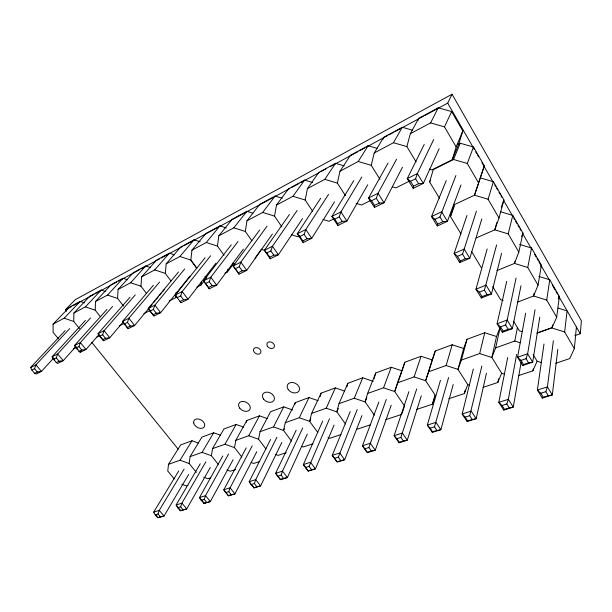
<?xml version="1.0" encoding="UTF-8"?>
<svg xmlns="http://www.w3.org/2000/svg" width="612" height="612" viewBox="0 0 612 612"><rect width="100%" height="100%" fill="white"/><g stroke="black" fill="none" stroke-linecap="round" stroke-linejoin="round"><path stroke-width="0.92" d="M79.522 328.621L73.746 321.484L73.868 313.03L89.803 296.239L101.194 290.073L105.532 291.526M100.467 316.794L95.22 310.2L95.51 301.487L111.139 284.695L122.997 278.276L127.441 279.753M402.474 167.252L384.015 202.74L374.46 207.445L374.536 205.456L371.553 200.744L368.508 198.066L388.069 163.014M123.471 305.962L117.603 298.449L118.07 289.453L133.347 272.677L145.702 265.99L150.72 267.635M391.198 405.243L375.233 450.202L367.391 452.643L362.457 445.75L378.843 402.053M146.559 293.523L140.944 286.187L141.609 276.907L156.488 260.154L169.371 253.184L174.519 254.852M574.859 335.613L580.275 333.739L581.4 320.826L452.046 94.233L75.2 299.712L65.43 309.802L66.624 311.286M170.962 280.931L165.309 273.396L166.181 263.803L180.624 247.095L194.065 239.828L200.231 241.801M555.757 363.23L569.711 358.594L574.354 348.649L576.382 327.114M169.073 301.02L175.667 297.723L176.233 292.176M226.256 227.916L219.922 225.912L205.884 233.509L191.939 250.155L190.829 260.069L196.789 268.194M198.25 443.004L192.015 440.762L180.67 444.947L168.522 464.317L167.764 471.041L174.313 478.989M574.354 348.649L564.662 331.995L567.049 310.873L558.106 308.088M557.8 349.444L552.307 394.947L542.278 398.075L537.374 390.058L543.999 344.051M196.911 287.12L200.965 285.093L201.386 281.619M553.378 340.815L547.411 386.861L545.858 391.665L548.314 395.712L552.307 394.947L547.411 386.861L537.374 390.058L540.832 393.256L543.288 397.28L548.314 395.712M537.275 332.913L552.139 327.619L556.691 317.23L559.376 296.476L549.767 279.76L538.912 276.433M223.992 255.212L217.451 246.085L218.813 235.827L232.2 219.272L246.881 211.331L252.886 213.206M196.36 472.403L189.177 463.536L190.095 456.628L201.899 437.113L213.665 432.768L220.297 435.124M552.139 327.619L552.506 324.888M224.933 273.212L227.473 271.942L227.863 269.249M439.141 148.731L423.32 183.386L413.199 188.366L413.521 186.201L410.53 181.305L407.248 178.627L424.231 144.424M556.691 317.23L546.715 300.064L549.767 279.76M251.899 240.853L245.328 231.451L246.957 220.817L259.725 204.385L275.086 196.077L282.147 198.242M218.209 464.279L211.415 455.733L212.509 448.65L223.923 428.974L236.14 424.468L243.775 427.161M519.007 375.431L532.907 370.818L533.197 368.944M539.769 317.223L532.685 362.143L522.625 365.548L517.568 357.27L525.616 313.206M535.026 309.718L527.636 353.805L526.052 358.678L528.584 362.847L532.685 362.143L527.636 353.805L517.568 357.27L521.003 360.399L523.543 364.553L522.625 365.548M517.813 302.014L533.595 295.994L538.04 285.154L541.421 265.241L531.53 248.028L519.642 244.44M534.077 293.247L533.595 295.994L546.715 300.064M281.887 226.899L274.536 216.113L276.463 205.089L288.535 188.794L304.623 180.096L312.808 182.567M241.908 457.103L234.518 447.64L235.804 440.349L246.789 420.528L259.48 415.846L267.299 418.577M521.126 362.358L513.261 407.125L503.737 410.101L498.818 402.336L507.708 357.469M246.46 422.341L246.789 420.528M516.65 354.386L508.343 399.299L506.82 403.989L509.283 407.898L513.261 407.125L508.343 399.299L498.818 402.336L502.047 405.496L504.51 409.39L509.283 407.898M504.234 374.047L501.626 373.198L491.849 357.515L495.659 347.868L514.807 341.045L517.423 327.428M538.04 285.154L527.758 267.475L531.53 248.028M312.564 211.155L305.181 200.017L307.438 188.572L318.722 172.469L335.598 163.335L344.296 165.921M265.968 448.91L258.547 439.217L260.031 431.72L270.55 411.754L283.746 406.888L292.643 409.964M520.965 285.758L512.397 328.636L502.314 332.316L497.089 323.779L506.721 281.344M483.059 387.373L497.824 382.469L498.589 378.736M516.061 278.016L507.18 320.022L505.566 324.964L508.182 329.271L512.397 328.636L507.18 320.022L497.089 323.779L500.509 326.831L503.125 331.115L502.314 332.316M496.921 270.596L514.493 263.42L518.823 252.106L522.946 233.088L512.757 215.363L500.67 211.775M345.466 195.679L337.373 183.118L339.989 171.215L350.393 155.333L368.118 145.748L377.084 148.364M318.179 400.715L308.983 397.563L295.259 402.635L285.253 422.731L283.547 430.45L291.564 441.153M495.659 347.868L500.058 327.925M514.891 261.584L514.493 263.42L527.758 267.475M499.92 327.879L496.531 336.516L491.849 357.515L479.663 353.568L461.402 360.07L457.967 369.388L467.775 384.619L469.458 385.178M294.869 404.333L295.259 402.635M486.448 373.251L476.167 418.7L467.117 421.53L462.175 413.995L473.344 368.959M481.866 366.014L469.733 415.686L472.212 419.48L476.167 418.7L471.232 411.111L462.175 413.995L465.197 417.124L467.675 420.903L472.212 419.48M460.997 184.946L447.418 221.322L437.289 225.95L437.748 224.046L434.857 219.31L431.529 216.526L446.232 180.601M379.968 179.339L371.232 165.339L374.238 152.954L383.663 137.333L402.291 127.258L412.664 130.226M344.763 391.114L335.33 387.916L321.04 393.187L311.6 413.429L309.664 421.37L310.452 419.679M479.663 353.568L484.742 332.744L496.531 336.516M518.823 252.106L508.22 233.876L512.757 215.363M383.234 139.062L383.663 137.333M320.168 396.683L321.04 393.187M501.565 253.322L491.444 294.028L481.346 298.013L475.952 289.193L487.152 248.931M448.657 398.794L464.34 393.593L465.235 390.028M496.6 244.915L484.406 290.142L487.106 294.594L491.444 294.028L486.058 285.131L475.952 289.193L479.334 292.161L482.042 296.591L481.346 298.013M416.114 161.912L406.888 146.612L410.323 133.714L418.646 118.407L438.261 107.804L451.648 111.568L462.802 130.953L458.962 143.499L452.214 159.755L431.965 169.868L429.28 169.08M373.266 381.345L362.709 377.803L347.815 383.303L339.002 403.668L336.814 411.861L345.512 424.001M418.164 120.204L418.646 118.407M346.836 386.906L347.815 383.303M461.402 360.07L467.017 339.293L484.742 332.744M453.194 384.543L440.885 429.716L432.263 432.401L427.321 425.095L440.472 380.32M476.243 237.946L494.794 229.837L499.009 218.025L503.913 199.963L493.425 181.71L480.321 177.885L474.491 195.213L454.219 204.676L450.47 216.518L460.951 233.906M467.017 339.293L463.644 348.48L457.967 369.388L446.14 365.509L428.706 371.714L425.623 380.725L435.438 395.536L432.347 404.218L416.565 409.459M496.799 222.508L494.794 229.837L508.22 233.876M448.611 377.505L434.466 426.816L436.945 430.496L440.885 429.716L435.943 422.349L427.321 425.095L430.144 428.178L432.63 431.843L432.263 432.401M463.644 348.48L452.184 344.763L435.239 351.02L432.202 359.917L421.056 356.26L404.838 362.25L402.099 370.864L391.259 367.261L375.722 372.999L367.598 393.478L365.135 401.931L374.399 415.181M439.47 198.273L429.639 181.971L433.25 169.608L453.538 159.487L460.239 143.231L473.489 147.025L484.306 165.844L480.321 177.885M446.14 365.509L452.184 344.763M374.008 378.843L375.722 372.999M432.347 404.218L434.956 395.367M452.214 159.755L456.139 146.88L462.802 130.953M499.009 218.025L488.07 199.221L493.425 181.71M481.82 218.958L469.794 258.279L459.681 262.571L454.112 253.46L466.948 215.493M432.202 359.917L425.623 380.725L414.125 376.908L397.471 382.844L394.709 391.565L404.524 405.97M428.706 371.714L435.239 351.02M421.27 395.826L407.278 440.196L399.062 442.767L394.12 435.668L408.892 391.672M476.411 211.194L462.542 254.164L457.47 256.344L454.112 253.46L464.225 249.084L469.794 258.279L465.334 258.761L460.262 260.919L459.681 262.571M416.68 388.98L400.883 437.412L403.362 440.984L407.278 440.196L402.336 433.051L394.12 435.668L396.767 438.712L399.246 442.269L399.062 442.767M402.023 413.536L404.249 406.812M484.306 165.844L474.491 195.213L488.07 199.221M434.857 219.31L439.936 216.962L455.902 175.514M367.391 452.643L362.457 445.75L370.291 443.249L375.233 450.202L371.346 450.99L368.868 447.517L386.287 399.475M350.24 411.593L332.224 455.374L334.565 458.342L338.314 457.156L357.209 409.52M414.125 376.908L421.056 356.26M322.685 421.117L303.338 464.569L305.533 467.499L309.121 466.367L329.516 418.753M410.53 181.305L415.602 178.78L417.361 173.556L433.694 139.513M296.185 430.205L275.63 473.306L277.687 476.197L281.122 475.119L282.476 471.125L302.741 427.933M371.553 200.744L376.342 198.357L378.063 193.27L396.584 159.189M353.774 180.655L331.895 216.434L334.71 219.111L339.239 216.855L340.93 211.905L361.791 177.044M270.588 439.447L249.168 481.736L251.111 484.589L254.393 483.549L255.732 479.647L276.884 437.266M222.783 455.971L199.481 497.556L201.203 500.341L204.224 499.384L205.517 495.636L228.605 453.959M320.68 198.219L297.225 233.83L299.834 236.5L304.126 234.365L305.786 229.538L328.552 194.364M246.215 447.869L223.808 489.807L225.637 492.629L228.789 491.635L230.097 487.802L252.266 445.781M200.239 463.766L176.126 504.992L177.748 507.746L180.647 506.828L181.917 503.148L205.839 461.831M289.445 214.498L264.353 250.331L266.778 252.986L270.848 250.958L272.47 246.253L297.157 210.49M259.679 230.005L233.134 265.99L235.391 268.637L239.261 266.71L240.853 262.12L267.031 226.188M178.75 470.911L153.681 512.137L155.211 514.853L158.003 513.973L159.25 510.37L184.143 469.044M231.282 244.808L203.459 280.877L205.563 283.509L209.235 281.681L210.803 277.198L238.037 241.495M205.089 257.774L175.216 295.053L177.166 297.669L180.67 295.925L182.2 291.549L210.597 255.785M153.421 285.246L122.538 321.399L124.236 323.978L127.418 322.386L128.895 318.209L159.556 282.063M178.497 271.996L148.219 308.509L150.039 311.11L153.382 309.442L154.882 305.166L184.64 268.989M130.004 297.233L98.012 333.708L99.588 336.271L102.632 334.749L104.086 330.664L135.252 294.9M106.939 309.427L74.557 345.482L76.026 348.021L78.94 346.568L80.363 342.567L112.577 306.505M401.778 371.759L394.709 391.565L383.533 387.809L367.598 393.478M501.389 207.078L503.913 199.963M65.155 330.61L30.6 367.537L31.885 370.038L34.555 368.707L35.932 364.867L69.699 328.606M85.428 320.436L52.104 356.75L53.481 359.267L56.266 357.875L57.673 353.958L90.553 317.942M397.471 382.844L404.838 362.25M450.47 216.518L454.402 205.9M383.533 387.809L391.259 367.261M478.569 182.873L467.285 163.473L473.489 147.025M521.646 236.492L522.946 233.088M464.34 393.593L467.775 384.619M361.944 415.617L344.648 459.742L337.151 462.083L332.224 455.374L339.714 452.987L344.648 459.742L337.036 461.708L334.565 458.342M366.825 397.639L365.135 401.931L354.256 398.236L339.002 403.668M540.756 266.878L541.421 265.241M497.824 382.469L501.626 373.198M354.256 398.236L362.709 377.803M334.091 425.072L315.417 468.868L308.249 471.102L305.533 467.499M338.283 408.449L336.814 411.861L326.219 408.219L311.6 413.429M558.266 299.031L559.376 296.476M532.907 370.818L537.114 361.218L533.213 354.753M429.639 181.971L430.381 180.295M326.219 408.219L335.33 387.916M307.3 434.099L287.38 477.528L280.526 479.67L277.687 476.197M317.804 432.477L309.588 421.324L310.766 418.784M456.139 146.88L444.488 126.868L451.648 111.568M285.253 422.731L299.276 417.736L308.983 397.563M281.857 442.43L260.613 485.882L254.041 487.932L251.111 484.589M425.011 115.385L447.701 103.122L452.046 94.233M284.381 428.767L283.547 430.45L273.495 426.924L260.031 431.72M410.323 133.714L430.588 122.913L438.261 107.804M273.495 426.924L283.746 406.888M256.803 451.648L234.954 493.892L228.658 495.858L225.637 492.629M235.804 440.349L248.74 435.744L259.48 415.846M233.118 459.688L210.352 501.572L204.309 503.454L201.203 500.341M212.509 448.65L224.948 444.22L236.14 424.468M210.329 467.43L186.729 508.947L180.923 510.752L180.157 510.63L177.748 507.746M374.238 152.954L393.447 142.718L402.291 127.258M367.713 184.832L346.874 221.039L337.832 225.491L331.895 216.434L340.93 211.905L346.874 221.039L342.223 221.422L337.694 223.663L337.832 225.491M188.611 474.522L164.031 516.031L157.605 517.676L155.211 514.853M190.095 456.628L202.067 452.367L213.665 432.768M168.522 464.317L180.043 460.209L192.015 440.762M334.489 201.883L311.707 238.359L303.139 242.582L297.225 233.83L305.786 229.538L311.707 238.359L307.102 238.772L302.81 240.891L303.139 242.582M339.989 171.215L358.227 161.492L368.118 145.748M302.565 218.56L278.368 254.783L270.244 258.784L264.353 250.331L272.47 246.253L278.368 254.783L273.809 255.219L269.739 257.231L266.778 252.986M307.438 188.572L324.773 179.331L335.598 163.335M255.135 258.134L261.5 249.13M272.424 234.013L246.72 270.374L239.001 274.176L233.134 265.99L240.853 262.12L246.72 270.374L242.207 270.833L238.336 272.745L235.391 268.637M276.463 205.089L292.964 196.284L304.623 180.096M227.473 271.942L233.6 263.665M243.415 249.092L216.633 285.192L209.289 288.81L203.459 280.877L210.803 277.198L216.633 285.192L212.165 285.674L208.485 287.495L205.563 283.509M246.957 220.817L262.686 212.433L275.086 196.077M200.965 285.093L203.865 281.329M205.609 279.064L206.764 277.557M215.944 263.16L187.999 299.299L180.999 302.741L180.073 301.525L183.577 299.796L187.999 299.299L182.2 291.549L175.216 295.053L180.999 302.741M218.813 235.827L233.815 227.825L246.881 211.331M175.667 297.723L176.822 296.277M189.942 276.157L160.642 312.686L153.964 315.976L150.039 311.11M191.939 250.155L206.267 242.513L219.922 225.912M152.136 304.355L134.609 325.507L128.245 328.652L124.236 323.978M153.344 302.894L155.157 300.706M156.366 299.245L158.179 297.057M159.388 295.596L161.201 293.408M162.41 291.947L164.223 289.759M123.28 321.881L109.755 337.755L103.665 340.754L99.588 336.271M166.181 263.803L179.882 256.497L194.065 239.828M141.609 276.907L154.714 269.915L169.371 253.184M99.075 334.496L85.986 349.467L80.164 352.336L76.026 348.021M80.164 352.336L81.419 350.906M467.117 421.53L467.675 420.903M75.972 346.438L63.243 360.667L57.666 363.421L56.273 362.61L53.481 359.267M118.07 289.453L130.631 282.759L145.702 265.99M53.642 358.058L41.455 371.4L36.108 374.039L34.654 373.297L31.885 370.038M95.51 301.487L107.551 295.068L122.997 278.276M73.868 313.03L85.42 306.864L101.194 290.073M58.561 338.933L53.114 332.316L53.083 324.108L64.176 318.194L80.241 301.41L84.479 302.848M53.083 324.108L69.286 307.331L80.241 301.41M503.737 410.101L504.51 409.39M542.278 398.075L543.288 397.28M65.43 309.802L71.306 306.627M72.989 305.717L78.03 302.994M79.713 302.083L93.996 294.357M95.671 293.454L116.678 282.094M118.361 281.183L139.36 269.831M141.043 268.92L159.525 258.93M161.208 258.019L182.208 246.667M183.891 245.756L191.449 241.663M193.132 240.761L272.944 197.607M274.627 196.697L289.751 188.519M291.427 187.609L298.993 183.524M300.668 182.613L302.351 181.703M304.034 180.8L319.158 172.622M320.833 171.712L325.875 168.989M330.075 166.716L357.806 151.722M359.481 150.82L364.522 148.089M366.205 147.186L387.205 135.826M388.888 134.915L393.929 132.192M395.612 131.282L400.653 128.558M402.329 127.648L423.336 116.295M457.784 144.478L460.239 143.231M30.6 367.537L35.932 364.867L41.455 371.4L37.324 371.974L34.654 373.297M73.341 348.809L76.538 347.211M96.78 337.105L99.274 335.866M119.325 325.852L124.167 323.434M143.858 313.604L150.598 310.238M299.582 235.949L297.929 236.775L291.557 234.778M333.945 218.798L328.981 221.276L322.876 219.394M370.719 200.438L361.585 204.997L356.192 203.36M409.237 181.213L395.872 187.884L392.407 186.851M56.273 362.61L59.066 361.233L63.243 360.667L57.673 353.958L52.104 356.75L54.889 360.086M78.841 351.456L81.756 350.018L85.986 349.467L80.363 342.567L74.557 345.482L77.915 349.59M102.426 339.805L105.478 338.298L109.755 337.755L104.086 330.664L98.012 333.708L103.665 340.754M127.097 327.619L130.287 326.043L134.609 325.507L128.895 318.209L122.538 321.399L128.245 328.652M152.924 314.851L156.267 313.206L160.642 312.686L154.882 305.166L148.219 308.509L153.964 315.976M374.536 205.456L379.325 203.092L384.015 202.74L378.063 193.27L368.508 198.066L374.46 207.445M413.521 186.201L418.593 183.692L423.32 183.386L417.361 173.556L407.248 178.627L413.199 188.366M437.748 224.046L442.82 221.72L447.418 221.322L441.657 211.806L431.529 216.526L437.289 225.95M479.334 292.161L484.406 290.142M482.042 296.591L487.106 294.594M500.509 326.831L505.566 324.964M503.125 331.115L508.182 329.271M536.839 333.203L551.703 327.91L564.662 331.995M521.003 360.399L526.052 358.678M523.543 364.553L528.584 362.847M187.991 485.301L186.209 485.89L181.749 484.245M210.452 477.834L207.881 478.691L203.727 477.176M235.727 469.442L230.38 471.217L226.983 469.985M259.809 461.44L253.75 463.452L251.142 462.519M286.148 452.689L278.055 455.382L275.377 454.433M312.992 443.776L303.338 446.982L301.662 446.393M340.938 434.574L329.738 438.291L328.017 437.695M357.178 429.18L370.658 424.705M385.805 419.671L401.747 414.378M153.681 512.137L159.25 510.37L164.031 516.031L157.605 517.676M364.943 448.757L368.868 447.517M396.767 438.712L400.883 437.412M430.144 428.178L434.466 426.816M465.197 417.124L469.733 415.686M502.047 405.496L506.82 403.989M540.832 393.256L545.858 391.665M180.157 510.63L186.729 508.947L181.917 503.148L176.126 504.992L177.924 507.157M203.628 503.301L210.352 501.572L205.517 495.636L199.481 497.556L204.309 503.454M228.069 495.659L234.954 493.892L230.097 487.802L223.808 489.807L225.423 491.826M253.559 487.703L260.613 485.882L255.732 479.647L249.168 481.736L254.041 487.932M280.151 479.395L287.38 477.528L282.476 471.125L275.63 473.306L280.526 479.67M307.997 470.773L315.417 468.868L310.498 462.289L303.338 464.569L308.249 471.102M367.422 452.214L371.346 450.99M399.246 442.269L403.362 440.984M432.63 431.843L436.945 430.496M430.588 122.913L444.488 126.868M453.538 159.487L467.285 163.473M393.447 142.718L406.888 146.612M358.227 161.492L371.232 165.339M324.773 179.331L337.373 183.118M292.964 196.284L305.181 200.017M262.686 212.433L274.536 216.113M503.163 300.477L500.601 299.673L492.729 286.623M233.815 227.825L245.328 231.451M522.051 331.62L519.336 330.755L513.606 321.246M261.248 249.306L264.789 250.423M514.807 341.045L520.192 342.766M206.267 242.513L217.451 246.085M232.338 263.16L234.916 263.994M537.114 361.218L541.589 362.656M179.882 256.497L190.76 260.024L196.72 268.148M204.928 276.471L206.741 277.06M154.714 269.915L165.309 273.396M130.631 282.759L140.944 286.187M107.551 295.068L117.603 298.449M85.42 306.864L95.22 310.2M64.176 318.194L73.746 321.484M299.276 417.736L309.588 421.324M248.74 435.744L258.547 439.217M224.948 444.22L234.518 447.64M202.067 452.367L211.415 455.733M180.043 460.209L189.177 463.536M158.003 513.973L160.398 516.803M34.555 368.707L37.324 371.974M156.068 514.952L157.261 516.36M180.647 506.828L183.057 509.727M56.266 357.875L59.066 361.233M179.125 508.595L180.923 510.752M204.224 499.384L206.649 502.353M78.94 346.568L81.756 350.018M91.808 342.406L178.146 449.116M228.789 491.635L231.221 494.68M102.632 334.749L105.478 338.298M227.044 493.838L228.658 495.858M254.393 483.549L256.841 486.67M127.418 322.386L130.287 326.043M281.122 475.119L283.578 478.316M153.382 309.442L156.267 313.206M309.121 466.367L311.584 469.656M180.67 295.925L183.577 299.796M209.235 281.681L212.165 285.674M338.314 457.156L340.785 460.53M239.261 266.71L242.207 270.833M270.848 250.958L273.809 255.219M299.834 236.5L302.81 240.891M304.126 234.365L307.102 238.772M334.71 219.111L337.694 223.663M339.239 216.855L342.223 221.422M376.342 198.357L379.325 203.092M457.47 256.344L460.262 260.919M439.936 216.962L442.82 221.72M462.542 254.164L465.334 258.761M415.602 178.78L418.593 183.692M208.485 287.495L209.289 288.81M471.638 251.631L481.307 267.673M447.701 103.122L474.308 149.412M475.738 151.891L476.687 153.543M477.635 155.196L478.584 156.848M481.912 162.631L493.318 182.475M494.741 184.954L495.689 186.606M496.646 188.259L497.594 189.911M499.017 192.39L499.973 194.042M500.922 195.695L501.871 197.347M503.293 199.833L512.802 216.365M513.751 218.017L514.7 219.67M515.648 221.322L517.079 223.801M518.027 225.453L518.976 227.106M519.925 228.758L520.881 230.41M522.304 232.897L531.805 249.428M534.659 254.385L536.081 256.864M537.038 258.516L537.986 260.169M538.935 261.821L549.392 280.005M552.238 284.97L555.092 289.927M556.04 291.58L557.471 294.058M558.419 295.711L580.275 333.739M238.336 272.745L239.001 274.176M269.739 257.231L270.244 258.784M267.589 346.499A4.016 3.083 30.2 0 0 274.13 347.233A4.016 3.083 30.2 0 0 270.282 341.894A4.016 3.083 30.2 0 0 267.589 346.499M253.506 350.469A3.97 3.014 30.9 0 0 259.442 353.935A3.97 3.014 30.9 0 0 258.723 348.282A3.97 3.014 30.9 0 0 253.506 350.469M239.728 408.158A6.273 4.514 29.7 0 0 249.857 409.55A6.273 4.514 29.7 0 0 243.752 401.441A6.273 4.514 29.7 0 0 239.728 408.158M263.512 399.078A6.395 4.697 28.6 0 0 273.931 400.462A6.395 4.697 28.6 0 0 267.804 392.162A6.395 4.697 28.6 0 0 263.512 399.078M288.244 389.637A6.525 4.881 27.3 0 0 298.977 391.014A6.525 4.881 27.3 0 0 292.827 382.508A6.525 4.881 27.3 0 0 288.244 389.637M193.644 422.854A6.044 4.185 31.4 0 0 202.679 428.125A6.044 4.185 31.4 0 0 201.218 420A6.044 4.185 31.4 0 0 193.644 422.854"/></g></svg>
